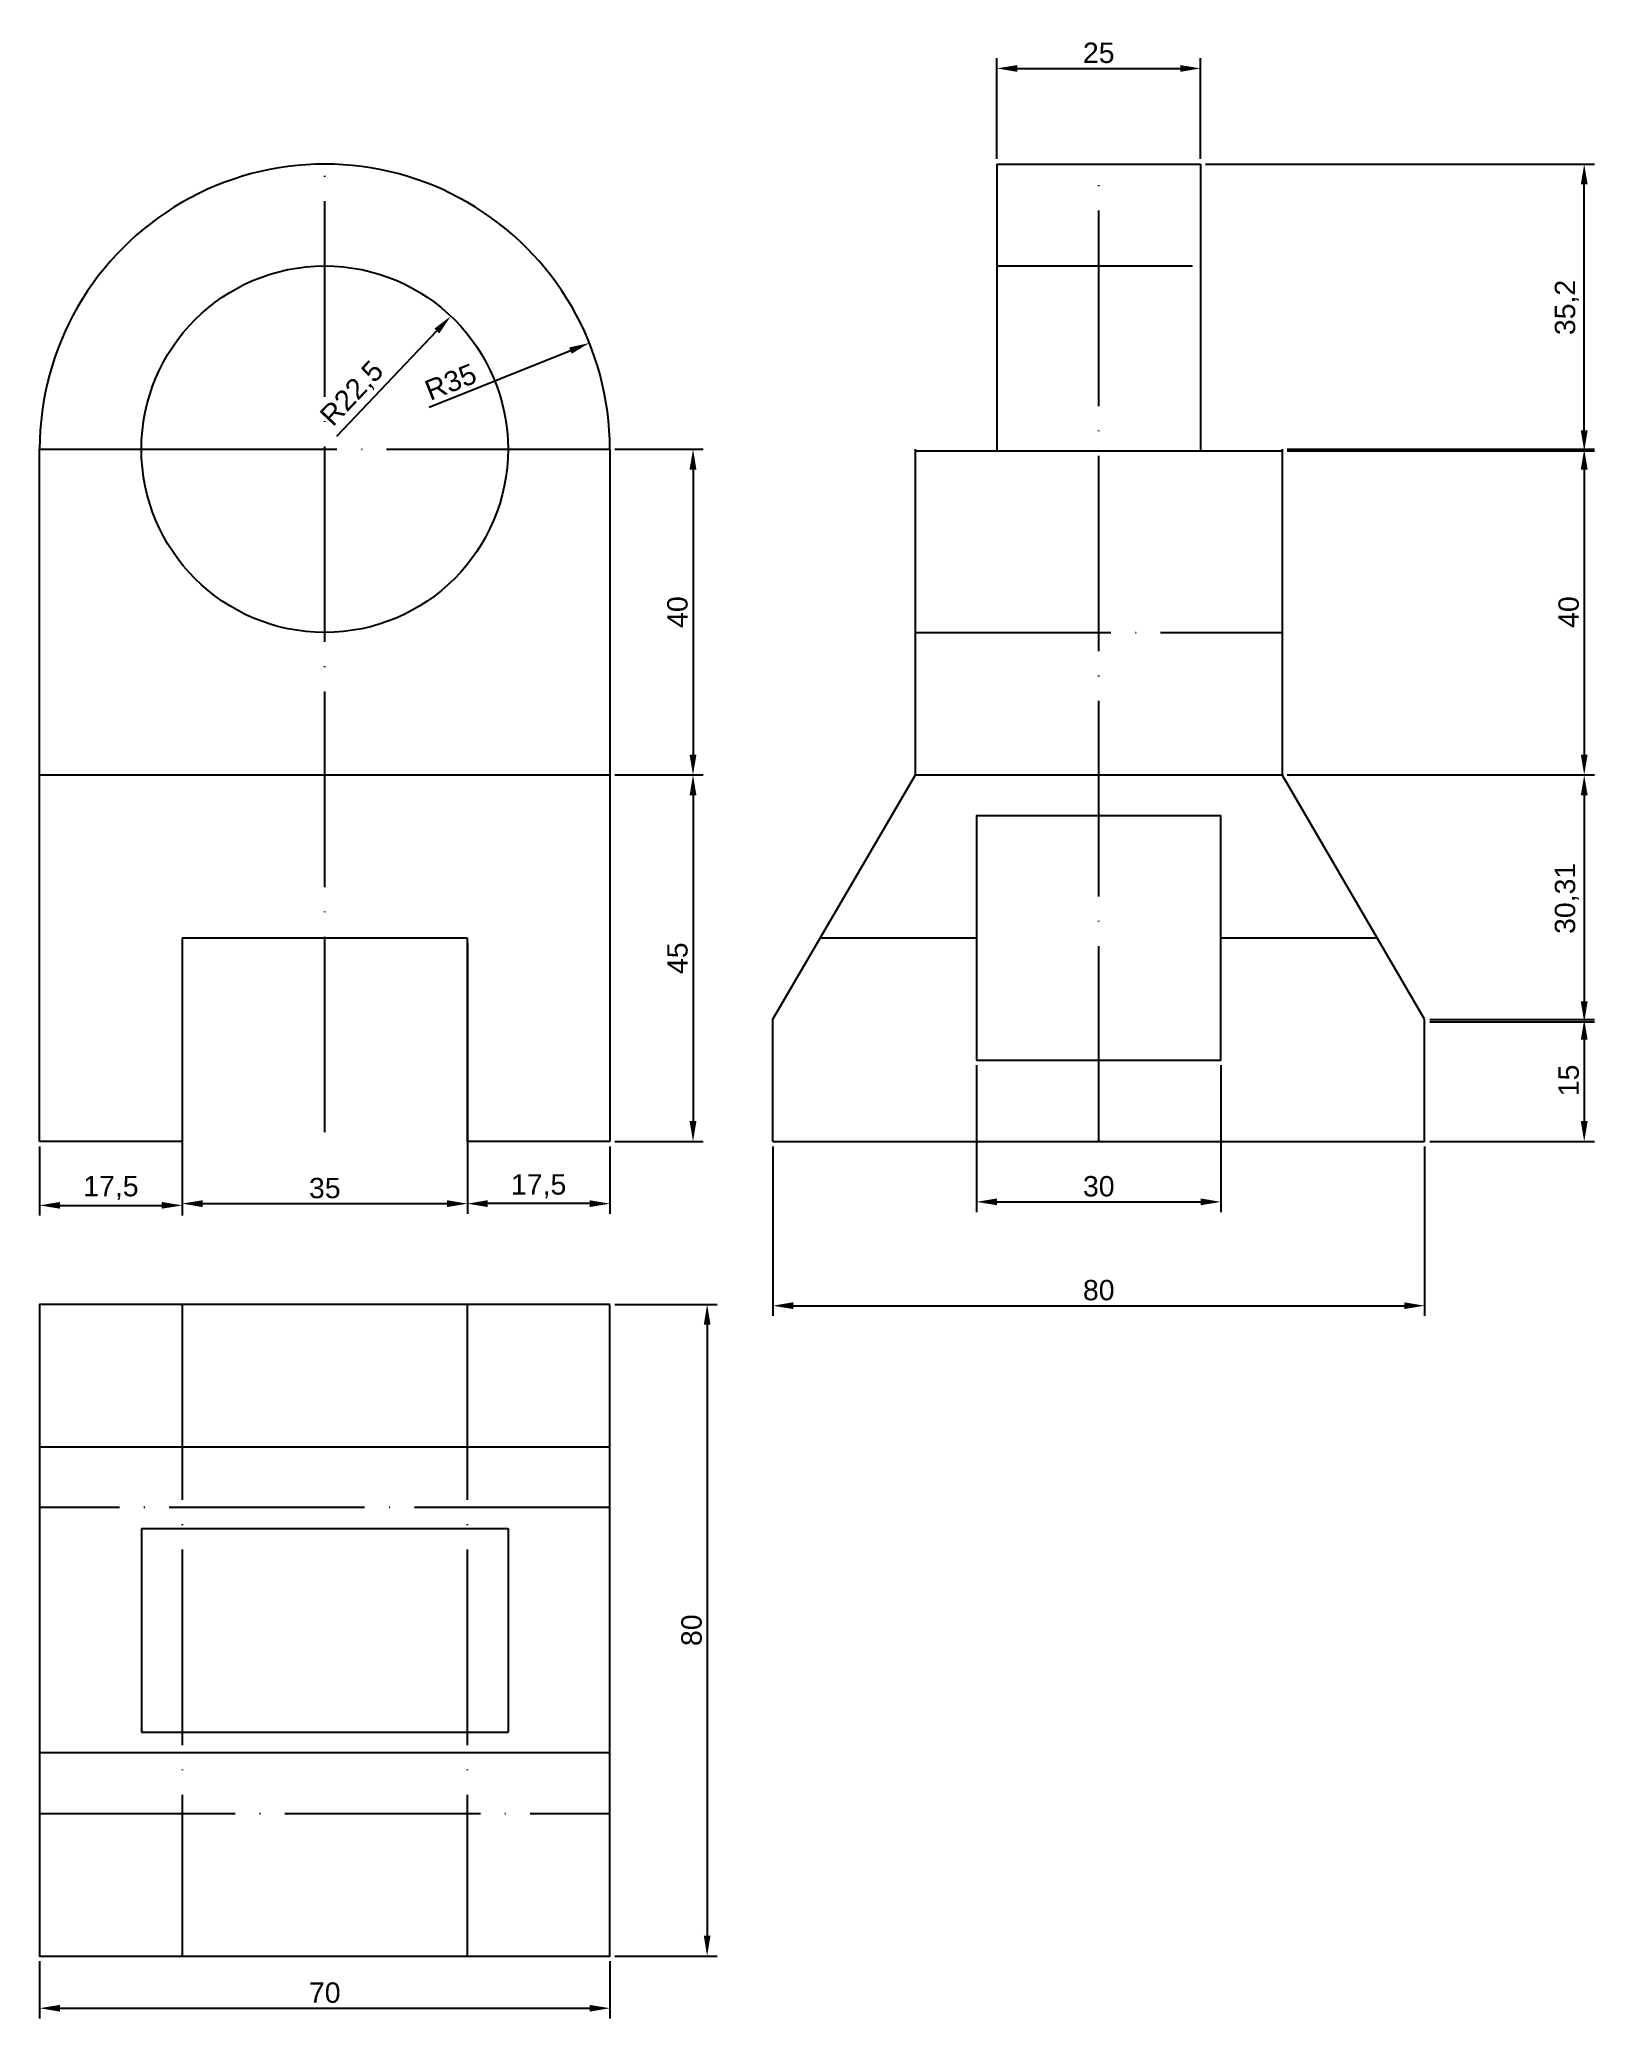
# Model space of a CAD drawing. Header units: millimetres. Extents: x 4465 to 4655, y 4109 to 4352.
import ezdxf

# ---------------------------------------------------------------- set-up
doc = ezdxf.new("R2010")
doc.units = ezdxf.units.MM
doc.linetypes.add('ACAD_ISO04W100', pattern=[30, 24, -3, 0, -3])
doc.layers.add('Cotas', color=170, linetype='Continuous')
doc.layers.add('Ocultas', color=7, linetype='ACAD_ISO04W100', transparency=0.45)
doc.styles.get("Standard").update_dxf_attribs({"font": 'arial.ttf'})
doc.dimstyles.new('ISO-25', dxfattribs={"dimtxt": 2.5, "dimasz": 2.5, "dimexe": 1.25, "dimexo": 0.625, "dimtad": 1, "dimtxsty": 'Standard', "dimcen": 2.5, "dimadec": 0, "dimazin": 0, "dimtfac": 1, "dimtmove": 0, "dimatfit": 3, "dimfxl": 1, "dimarcsym": 0})

# ---------------------------------------------------------------- blocks, each defined once
blk = doc.blocks.new('*D37')
at = {"layer": 'Cotas', "color": 0, "lineweight": -2, "transparency": 16777216}
for p, q in [((4579.51, 4226.14), (4579.51, 4208.1)), ((4609.51, 4226.14), (4609.51, 4208.1)), ((4582.01, 4209.35), (4607.01, 4209.35))]:
    blk.add_line(p, q, dxfattribs=at)
at = {"layer": 'Cotas', "color": 0, "transparency": 16777216}
for points in [[(4582.01, 4209.77), (4582.01, 4208.94), (4579.51, 4209.35)], [(4607.01, 4209.77), (4607.01, 4208.94), (4609.51, 4209.35)]]:
    blk.add_solid(points, dxfattribs=at)
at = {"layer": 'Defpoints', "color": 0, "transparency": 16777216}
for p in [(4579.51, 4226.76), (4609.51, 4226.76), (4609.51, 4209.35)]:
    blk.add_point(p, dxfattribs=at)
at = {"layer": 'Cotas', "color": 0, "transparency": 16777216, "insert": (4594.51, 4211.25), "char_height": 2.5, "attachment_point": 5}
blk.add_mtext('30', dxfattribs=at)
blk = doc.blocks.new('*D38')
at = {"layer": 'Cotas', "color": 0, "lineweight": -2, "transparency": 16777216}
for p, q in [((4554.51, 4216.14), (4554.51, 4195.35)), ((4634.51, 4216.14), (4634.51, 4195.35)), ((4557.01, 4196.6), (4632.01, 4196.6))]:
    blk.add_line(p, q, dxfattribs=at)
at = {"layer": 'Cotas', "color": 0, "transparency": 16777216}
for points in [[(4557.01, 4197.02), (4557.01, 4196.19), (4554.51, 4196.6)], [(4632.01, 4197.02), (4632.01, 4196.19), (4634.51, 4196.6)]]:
    blk.add_solid(points, dxfattribs=at)
at = {"layer": 'Defpoints', "color": 0, "transparency": 16777216}
for p in [(4554.51, 4216.76), (4634.51, 4216.76), (4634.51, 4196.6)]:
    blk.add_point(p, dxfattribs=at)
at = {"layer": 'Cotas', "color": 0, "transparency": 16777216, "insert": (4594.51, 4198.5), "char_height": 2.5, "attachment_point": 5}
blk.add_mtext('80', dxfattribs=at)
blk = doc.blocks.new('*D39')
at = {"layer": 'Cotas', "color": 0, "lineweight": -2, "transparency": 16777216}
for p, q in [((4635.13, 4231.76), (4655.35, 4231.76)), ((4654.1, 4229.26), (4654.1, 4219.26)), ((4635.13, 4216.76), (4655.35, 4216.76))]:
    blk.add_line(p, q, dxfattribs=at)
at = {"layer": 'Cotas', "color": 0, "transparency": 16777216}
for points in [[(4653.68, 4229.26), (4654.52, 4229.26), (4654.1, 4231.76)], [(4653.68, 4219.26), (4654.52, 4219.26), (4654.1, 4216.76)]]:
    blk.add_solid(points, dxfattribs=at)
at = {"layer": 'Defpoints', "color": 0, "transparency": 16777216}
for p in [(4634.51, 4231.76), (4634.51, 4216.76), (4654.1, 4216.76)]:
    blk.add_point(p, dxfattribs=at)
at = {"layer": 'Cotas', "color": 0, "transparency": 16777216, "insert": (4652.2, 4224.26), "char_height": 2.5, "attachment_point": 5, "rotation": 90}
blk.add_mtext('15', dxfattribs=at)
blk = doc.blocks.new('*D40')
at = {"layer": 'Cotas', "color": 0, "lineweight": -2, "transparency": 16777216}
for p, q in [((4617.63, 4261.76), (4655.35, 4261.76)), ((4654.1, 4259.26), (4654.1, 4233.95)), ((4635.13, 4231.45), (4655.35, 4231.45))]:
    blk.add_line(p, q, dxfattribs=at)
at = {"layer": 'Cotas', "color": 0, "transparency": 16777216}
for points in [[(4653.68, 4259.26), (4654.52, 4259.26), (4654.1, 4261.76)], [(4653.68, 4233.95), (4654.52, 4233.95), (4654.1, 4231.45)]]:
    blk.add_solid(points, dxfattribs=at)
at = {"layer": 'Defpoints', "color": 0, "transparency": 16777216}
for p in [(4617.01, 4261.76), (4634.51, 4231.45), (4654.1, 4231.45)]:
    blk.add_point(p, dxfattribs=at)
at = {"layer": 'Cotas', "color": 0, "transparency": 16777216, "insert": (4651.97, 4246.61), "char_height": 2.5, "attachment_point": 5, "rotation": 90}
blk.add_mtext('30,31', dxfattribs=at)
blk = doc.blocks.new('*D41')
at = {"layer": 'Cotas', "color": 0, "lineweight": -2, "transparency": 16777216}
for p, q in [((4617.63, 4301.76), (4655.35, 4301.76)), ((4654.1, 4299.26), (4654.1, 4264.26)), ((4617.63, 4261.76), (4655.35, 4261.76))]:
    blk.add_line(p, q, dxfattribs=at)
at = {"layer": 'Cotas', "color": 0, "transparency": 16777216}
for points in [[(4653.68, 4299.26), (4654.52, 4299.26), (4654.1, 4301.76)], [(4653.68, 4264.26), (4654.52, 4264.26), (4654.1, 4261.76)]]:
    blk.add_solid(points, dxfattribs=at)
at = {"layer": 'Defpoints', "color": 0, "transparency": 16777216}
for p in [(4617.01, 4301.76), (4617.01, 4261.76), (4654.1, 4261.76)]:
    blk.add_point(p, dxfattribs=at)
at = {"layer": 'Cotas', "color": 0, "transparency": 16777216, "insert": (4652.2, 4281.76), "char_height": 2.5, "attachment_point": 5, "rotation": 90}
blk.add_mtext('40', dxfattribs=at)
blk = doc.blocks.new('*D42')
at = {"layer": 'Cotas', "color": 0, "lineweight": -2, "transparency": 16777216}
for p, q in [((4607.63, 4336.76), (4655.35, 4336.76)), ((4654.1, 4304.06), (4654.1, 4334.26)), ((4617.63, 4301.56), (4655.35, 4301.56))]:
    blk.add_line(p, q, dxfattribs=at)
at = {"layer": 'Cotas', "color": 0, "transparency": 16777216}
for points in [[(4653.68, 4334.26), (4654.52, 4334.26), (4654.1, 4336.76)], [(4653.68, 4304.06), (4654.52, 4304.06), (4654.1, 4301.56)]]:
    blk.add_solid(points, dxfattribs=at)
at = {"layer": 'Defpoints', "color": 0, "transparency": 16777216}
for p in [(4607.01, 4336.76), (4654.1, 4336.76), (4617.01, 4301.56)]:
    blk.add_point(p, dxfattribs=at)
at = {"layer": 'Cotas', "color": 0, "transparency": 16777216, "insert": (4651.97, 4319.16), "char_height": 2.5, "attachment_point": 5, "rotation": 90}
blk.add_mtext('35,2', dxfattribs=at)
blk = doc.blocks.new('*D43')
at = {"layer": 'Cotas', "color": 0, "lineweight": -2, "transparency": 16777216}
for p, q in [((4535.13, 4261.76), (4545.96, 4261.76)), ((4544.71, 4259.26), (4544.71, 4219.26)), ((4535.13, 4216.76), (4545.96, 4216.76))]:
    blk.add_line(p, q, dxfattribs=at)
at = {"layer": 'Cotas', "color": 0, "transparency": 16777216}
for points in [[(4544.29, 4259.26), (4545.13, 4259.26), (4544.71, 4261.76)], [(4544.29, 4219.26), (4545.13, 4219.26), (4544.71, 4216.76)]]:
    blk.add_solid(points, dxfattribs=at)
at = {"layer": 'Defpoints', "color": 0, "transparency": 16777216}
for p in [(4534.51, 4261.76), (4534.51, 4216.76), (4544.71, 4216.76)]:
    blk.add_point(p, dxfattribs=at)
at = {"layer": 'Cotas', "color": 0, "transparency": 16777216, "insert": (4542.81, 4239.26), "char_height": 2.5, "attachment_point": 5, "rotation": 90}
blk.add_mtext('45', dxfattribs=at)
blk = doc.blocks.new('*D44')
at = {"layer": 'Cotas', "color": 0, "lineweight": -2, "transparency": 16777216}
for p, q in [((4535.13, 4301.76), (4545.96, 4301.76)), ((4544.71, 4299.26), (4544.71, 4264.26)), ((4535.13, 4261.76), (4545.96, 4261.76))]:
    blk.add_line(p, q, dxfattribs=at)
at = {"layer": 'Cotas', "color": 0, "transparency": 16777216}
for points in [[(4544.29, 4299.26), (4545.13, 4299.26), (4544.71, 4301.76)], [(4544.29, 4264.26), (4545.13, 4264.26), (4544.71, 4261.76)]]:
    blk.add_solid(points, dxfattribs=at)
at = {"layer": 'Defpoints', "color": 0, "transparency": 16777216}
for p in [(4534.51, 4301.76), (4534.51, 4261.76), (4544.71, 4261.76)]:
    blk.add_point(p, dxfattribs=at)
at = {"layer": 'Cotas', "color": 0, "transparency": 16777216, "insert": (4542.81, 4281.76), "char_height": 2.5, "attachment_point": 5, "rotation": 90}
blk.add_mtext('40', dxfattribs=at)
blk = doc.blocks.new('*D45')
at = {"layer": 'Cotas', "color": 0, "lineweight": -2, "transparency": 16777216}
for p, q in [((4482.01, 4241.14), (4482.01, 4207.88)), ((4517.01, 4241.14), (4517.01, 4207.88)), ((4484.51, 4209.13), (4514.51, 4209.13))]:
    blk.add_line(p, q, dxfattribs=at)
at = {"layer": 'Cotas', "color": 0, "transparency": 16777216}
for points in [[(4484.51, 4209.55), (4484.51, 4208.71), (4482.01, 4209.13)], [(4514.51, 4209.55), (4514.51, 4208.71), (4517.01, 4209.13)]]:
    blk.add_solid(points, dxfattribs=at)
at = {"layer": 'Defpoints', "color": 0, "transparency": 16777216}
for p in [(4482.01, 4241.76), (4517.01, 4241.76), (4517.01, 4209.13)]:
    blk.add_point(p, dxfattribs=at)
at = {"layer": 'Cotas', "color": 0, "transparency": 16777216, "insert": (4499.51, 4211.03), "char_height": 2.5, "attachment_point": 5}
blk.add_mtext('35', dxfattribs=at)
blk = doc.blocks.new('*D46')
at = {"layer": 'Cotas', "color": 0, "lineweight": -2, "transparency": 16777216}
for p, q in [((4517.01, 4216.14), (4517.01, 4207.88)), ((4534.51, 4216.14), (4534.51, 4207.88)), ((4532.01, 4209.13), (4519.51, 4209.13))]:
    blk.add_line(p, q, dxfattribs=at)
at = {"layer": 'Cotas', "color": 0, "transparency": 16777216}
for points in [[(4519.51, 4209.55), (4519.51, 4208.71), (4517.01, 4209.13)], [(4532.01, 4209.55), (4532.01, 4208.71), (4534.51, 4209.13)]]:
    blk.add_solid(points, dxfattribs=at)
at = {"layer": 'Defpoints', "color": 0, "transparency": 16777216}
for p in [(4517.01, 4216.76), (4534.51, 4216.76), (4517.01, 4209.13)]:
    blk.add_point(p, dxfattribs=at)
at = {"layer": 'Cotas', "color": 0, "transparency": 16777216, "insert": (4525.76, 4211.26), "char_height": 2.5, "attachment_point": 5}
blk.add_mtext('17,5', dxfattribs=at)
blk = doc.blocks.new('*D47')
at = {"layer": 'Cotas', "color": 0, "lineweight": -2, "transparency": 16777216}
for p, q in [((4464.51, 4216.14), (4464.51, 4207.67)), ((4482.01, 4216.14), (4482.01, 4207.67)), ((4467.01, 4208.92), (4479.51, 4208.92))]:
    blk.add_line(p, q, dxfattribs=at)
at = {"layer": 'Cotas', "color": 0, "transparency": 16777216}
for points in [[(4467.01, 4209.34), (4467.01, 4208.51), (4464.51, 4208.92)], [(4479.51, 4209.34), (4479.51, 4208.51), (4482.01, 4208.92)]]:
    blk.add_solid(points, dxfattribs=at)
at = {"layer": 'Defpoints', "color": 0, "transparency": 16777216}
for p in [(4464.51, 4216.76), (4482.01, 4216.76), (4482.01, 4208.92)]:
    blk.add_point(p, dxfattribs=at)
at = {"layer": 'Cotas', "color": 0, "transparency": 16777216, "insert": (4473.26, 4211.05), "char_height": 2.5, "attachment_point": 5}
blk.add_mtext('17,5', dxfattribs=at)
blk = doc.blocks.new('*D48')
at = {"layer": 'Cotas', "color": 0, "lineweight": -2, "transparency": 16777216}
for p, q in [((4535.13, 4196.76), (4547.69, 4196.76)), ((4546.44, 4194.26), (4546.44, 4119.26)), ((4535.13, 4116.76), (4547.69, 4116.76))]:
    blk.add_line(p, q, dxfattribs=at)
at = {"layer": 'Cotas', "color": 0, "transparency": 16777216}
for points in [[(4546.03, 4194.26), (4546.86, 4194.26), (4546.44, 4196.76)], [(4546.03, 4119.26), (4546.86, 4119.26), (4546.44, 4116.76)]]:
    blk.add_solid(points, dxfattribs=at)
at = {"layer": 'Defpoints', "color": 0, "transparency": 16777216}
for p in [(4534.51, 4196.76), (4534.51, 4116.76), (4546.44, 4116.76)]:
    blk.add_point(p, dxfattribs=at)
at = {"layer": 'Cotas', "color": 0, "transparency": 16777216, "insert": (4544.54, 4156.76), "char_height": 2.5, "attachment_point": 5, "rotation": 90}
blk.add_mtext('80', dxfattribs=at)
blk = doc.blocks.new('*D49')
at = {"layer": 'Cotas', "color": 0, "lineweight": -2, "transparency": 16777216}
for p, q in [((4464.51, 4116.14), (4464.51, 4109.1)), ((4534.51, 4116.14), (4534.51, 4109.1)), ((4467.01, 4110.35), (4532.01, 4110.35))]:
    blk.add_line(p, q, dxfattribs=at)
at = {"layer": 'Cotas', "color": 0, "transparency": 16777216}
for points in [[(4467.01, 4110.76), (4467.01, 4109.93), (4464.51, 4110.35)], [(4532.01, 4110.76), (4532.01, 4109.93), (4534.51, 4110.35)]]:
    blk.add_solid(points, dxfattribs=at)
at = {"layer": 'Defpoints', "color": 0, "transparency": 16777216}
for p in [(4464.51, 4116.76), (4534.51, 4116.76), (4534.51, 4110.35)]:
    blk.add_point(p, dxfattribs=at)
at = {"layer": 'Cotas', "color": 0, "transparency": 16777216, "insert": (4499.51, 4112.25), "char_height": 2.5, "attachment_point": 5}
blk.add_mtext('70', dxfattribs=at)
blk = doc.blocks.new('*D51')
at = {"layer": 'Cotas', "color": 0, "lineweight": -2, "transparency": 16777216}
for p, q in [((4582.01, 4337.39), (4582.01, 4349.76)), ((4607.01, 4337.39), (4607.01, 4349.76)), ((4584.51, 4348.51), (4604.51, 4348.51))]:
    blk.add_line(p, q, dxfattribs=at)
at = {"layer": 'Cotas', "color": 0, "transparency": 16777216}
for points in [[(4584.51, 4348.92), (4584.51, 4348.09), (4582.01, 4348.51)], [(4604.51, 4348.92), (4604.51, 4348.09), (4607.01, 4348.51)]]:
    blk.add_solid(points, dxfattribs=at)
at = {"layer": 'Defpoints', "color": 0, "transparency": 16777216}
for p in [(4607.01, 4348.51), (4582.01, 4336.76), (4607.01, 4336.76)]:
    blk.add_point(p, dxfattribs=at)
at = {"layer": 'Cotas', "color": 0, "transparency": 16777216, "insert": (4594.51, 4350.41), "char_height": 2.5, "attachment_point": 5}
blk.add_mtext('25', dxfattribs=at)
blk = doc.blocks.new('*D52')
at = {"layer": 'Cotas', "color": 0, "lineweight": -2, "transparency": 16777216}
blk.add_line((4501.01, 4303.35), (4513.26, 4316.28), dxfattribs=at)
at = {"layer": 'Cotas', "color": 0, "transparency": 16777216}
blk.add_solid([(4512.96, 4316.56), (4513.57, 4315.99), (4514.98, 4318.09)], dxfattribs=at)
at = {"layer": 'Defpoints', "color": 0, "transparency": 16777216}
for p in [(4514.98, 4318.09), (4499.51, 4301.76)]:
    blk.add_point(p, dxfattribs=at)
at = {"layer": 'Cotas', "color": 0, "transparency": 16777216, "insert": (4502.96, 4308.5), "char_height": 2.5, "attachment_point": 5, "rotation": 46.534}
blk.add_mtext('R22,5', dxfattribs=at)
blk = doc.blocks.new('*D53')
at = {"layer": 'Cotas', "color": 0, "lineweight": -2, "transparency": 16777216}
blk.add_line((4512.31, 4306.9), (4529.67, 4313.86), dxfattribs=at)
at = {"layer": 'Cotas', "color": 0, "transparency": 16777216}
blk.add_solid([(4529.51, 4314.25), (4529.82, 4313.48), (4531.99, 4314.8)], dxfattribs=at)
at = {"layer": 'Defpoints', "color": 0, "transparency": 16777216}
for p in [(4531.99, 4314.8), (4499.51, 4301.76)]:
    blk.add_point(p, dxfattribs=at)
at = {"layer": 'Cotas', "color": 0, "transparency": 16777216, "insert": (4514.96, 4310.01), "char_height": 2.5, "attachment_point": 5, "rotation": 21.8642}
blk.add_mtext('R35', dxfattribs=at)

msp = doc.modelspace()

# ---------------------------------------------------------------- linework, layer by layer
for p, q in [((4582.006, 4336.761), (4607.006, 4336.761)), ((4582.006, 4336.761), (4582.006, 4301.558)), ((4607.006, 4336.761), (4607.006, 4301.558)), ((4464.506, 4216.761), (4464.506, 4301.761)), ((4522.006, 4301.761), (4534.506, 4301.761)), ((4534.506, 4301.761), (4534.506, 4216.761)), ((4572.006, 4261.761), (4572.006, 4301.761)), ((4572.006, 4301.558), (4617.006, 4301.558)), ((4617.006, 4301.761), (4617.006, 4261.761)), ((4464.506, 4261.761), (4534.506, 4261.761)), ((4554.506, 4231.761), (4572.006, 4261.761)), ((4572.006, 4261.761), (4617.006, 4261.761)), ((4634.506, 4231.761), (4617.006, 4261.761)), ((4482.006, 4241.761), (4517.006, 4241.761)), ((4482.006, 4241.761), (4482.006, 4216.761)), ((4517.006, 4241.761), (4517.006, 4216.761)), ((4554.506, 4216.761), (4554.506, 4231.761)), ((4634.506, 4216.761), (4634.506, 4231.761)), ((4482.006, 4216.761), (4464.506, 4216.761)), ((4534.506, 4216.761), (4517.006, 4216.761)), ((4554.506, 4216.761), (4634.506, 4216.761)), ((4464.506, 4179.261), (4534.506, 4179.261)), ((4477.006, 4169.261), (4522.006, 4169.261)), ((4477.006, 4169.261), (4477.006, 4144.261)), ((4522.006, 4169.261), (4522.006, 4144.261)), ((4477.006, 4144.261), (4522.006, 4144.261)), ((4534.506, 4141.691), (4464.506, 4141.691))]:
    msp.add_line(p, q)
for points in [[(4579.506, 4226.761), (4609.506, 4226.761), (4609.506, 4256.761), (4579.506, 4256.761)], [(4534.506, 4196.761), (4464.506, 4196.761), (4464.506, 4116.761), (4534.506, 4116.761)]]:
    msp.add_lwpolyline(points, close=True)
msp.add_circle((4499.506, 4301.761), 22.5)
msp.add_arc((4499.506, 4301.761), 35, 359.99519, 180)
at = {"layer": 'Ocultas'}
for p, q in [((4499.506, 4217.903), (4499.506, 4336.761)), ((4594.506, 4216.761), (4594.506, 4336.761)), ((4582.006, 4324.261), (4607.006, 4324.261)), ((4464.506, 4301.761), (4477.006, 4301.761)), ((4477.006, 4301.761), (4522.006, 4301.761)), ((4572.006, 4279.261), (4617.006, 4279.261)), ((4560.339, 4241.761), (4579.506, 4241.761)), ((4609.506, 4241.761), (4628.673, 4241.761)), ((4482.006, 4196.761), (4482.006, 4116.761)), ((4517.006, 4196.761), (4517.006, 4116.761)), ((4534.506, 4171.831), (4464.506, 4171.831)), ((4464.506, 4134.261), (4534.506, 4134.261))]:
    msp.add_line(p, q, dxfattribs=at)

# ---------------------------------------------------------------- dimensions: what is measured, and where the dimension line sits
at = {"layer": 'Cotas'}
for base, p1, p2, picture, middle in [((4607.006, 4348.508), (4582.006, 4336.761), (4607.006, 4336.761), '*D51', (4594.506, 4350.41)), ((4517.006, 4209.131), (4482.006, 4241.761), (4517.006, 4241.761), '*D45', (4499.506, 4211.034)), ((4609.506, 4209.352), (4579.506, 4226.761), (4609.506, 4226.761), '*D37', (4594.506, 4211.254)), ((4482.006, 4208.923), (4464.506, 4216.761), (4482.006, 4216.761), '*D47', (4473.256, 4211.05)), ((4517.006, 4209.131), (4534.506, 4216.761), (4517.006, 4216.761), '*D46', (4525.756, 4211.259)), ((4634.506, 4196.603), (4554.506, 4216.761), (4634.506, 4216.761), '*D38', (4594.506, 4198.505)), ((4534.506, 4110.347), (4464.506, 4116.761), (4534.506, 4116.761), '*D49', (4499.506, 4112.249))]:
    dim = msp.add_linear_dim(base=base, p1=p1, p2=p2, dimstyle='ISO-25', dxfattribs=at)
    dim.commit()
    dim.dimension.update_dxf_attribs({"geometry": picture, "text_midpoint": middle})
for base, p1, p2, picture, middle in [((4654.101, 4336.761), (4617.006, 4301.558), (4607.006, 4336.761), '*D42', (4651.973, 4319.16)), ((4544.709, 4261.761), (4534.506, 4301.758), (4534.506, 4261.761), '*D44', (4542.808, 4281.76)), ((4654.101, 4261.761), (4617.006, 4301.761), (4617.006, 4261.761), '*D41', (4652.199, 4281.761)), ((4544.709, 4216.761), (4534.506, 4261.761), (4534.506, 4216.761), '*D43', (4542.813, 4239.261)), ((4654.101, 4231.45), (4617.006, 4261.761), (4634.506, 4231.45), '*D40', (4651.973, 4246.606)), ((4654.101, 4216.761), (4634.506, 4231.761), (4634.506, 4216.761), '*D39', (4652.199, 4224.261)), ((4546.443, 4116.761), (4534.506, 4196.761), (4534.506, 4116.761), '*D48', (4544.541, 4156.761))]:
    dim = msp.add_linear_dim(base=base, p1=p1, p2=p2, angle=90, dimstyle='ISO-25', dxfattribs=at)
    dim.commit()
    dim.dimension.update_dxf_attribs({"geometry": picture, "text_midpoint": middle})
for mpoint, picture, middle in [((4514.984, 4318.091), '*D52', (4504.504, 4307.035)), ((4531.988, 4314.796), '*D53', (4515.667, 4308.247))]:
    dim = msp.add_radius_dim(center=(4499.506, 4301.761), mpoint=mpoint, dimstyle='ISO-25', dxfattribs=at)
    dim.commit()
    dim.dimension.update_dxf_attribs({"geometry": picture, "text_midpoint": middle, "dimtype": 164})

doc.saveas('drawing.dxf')
